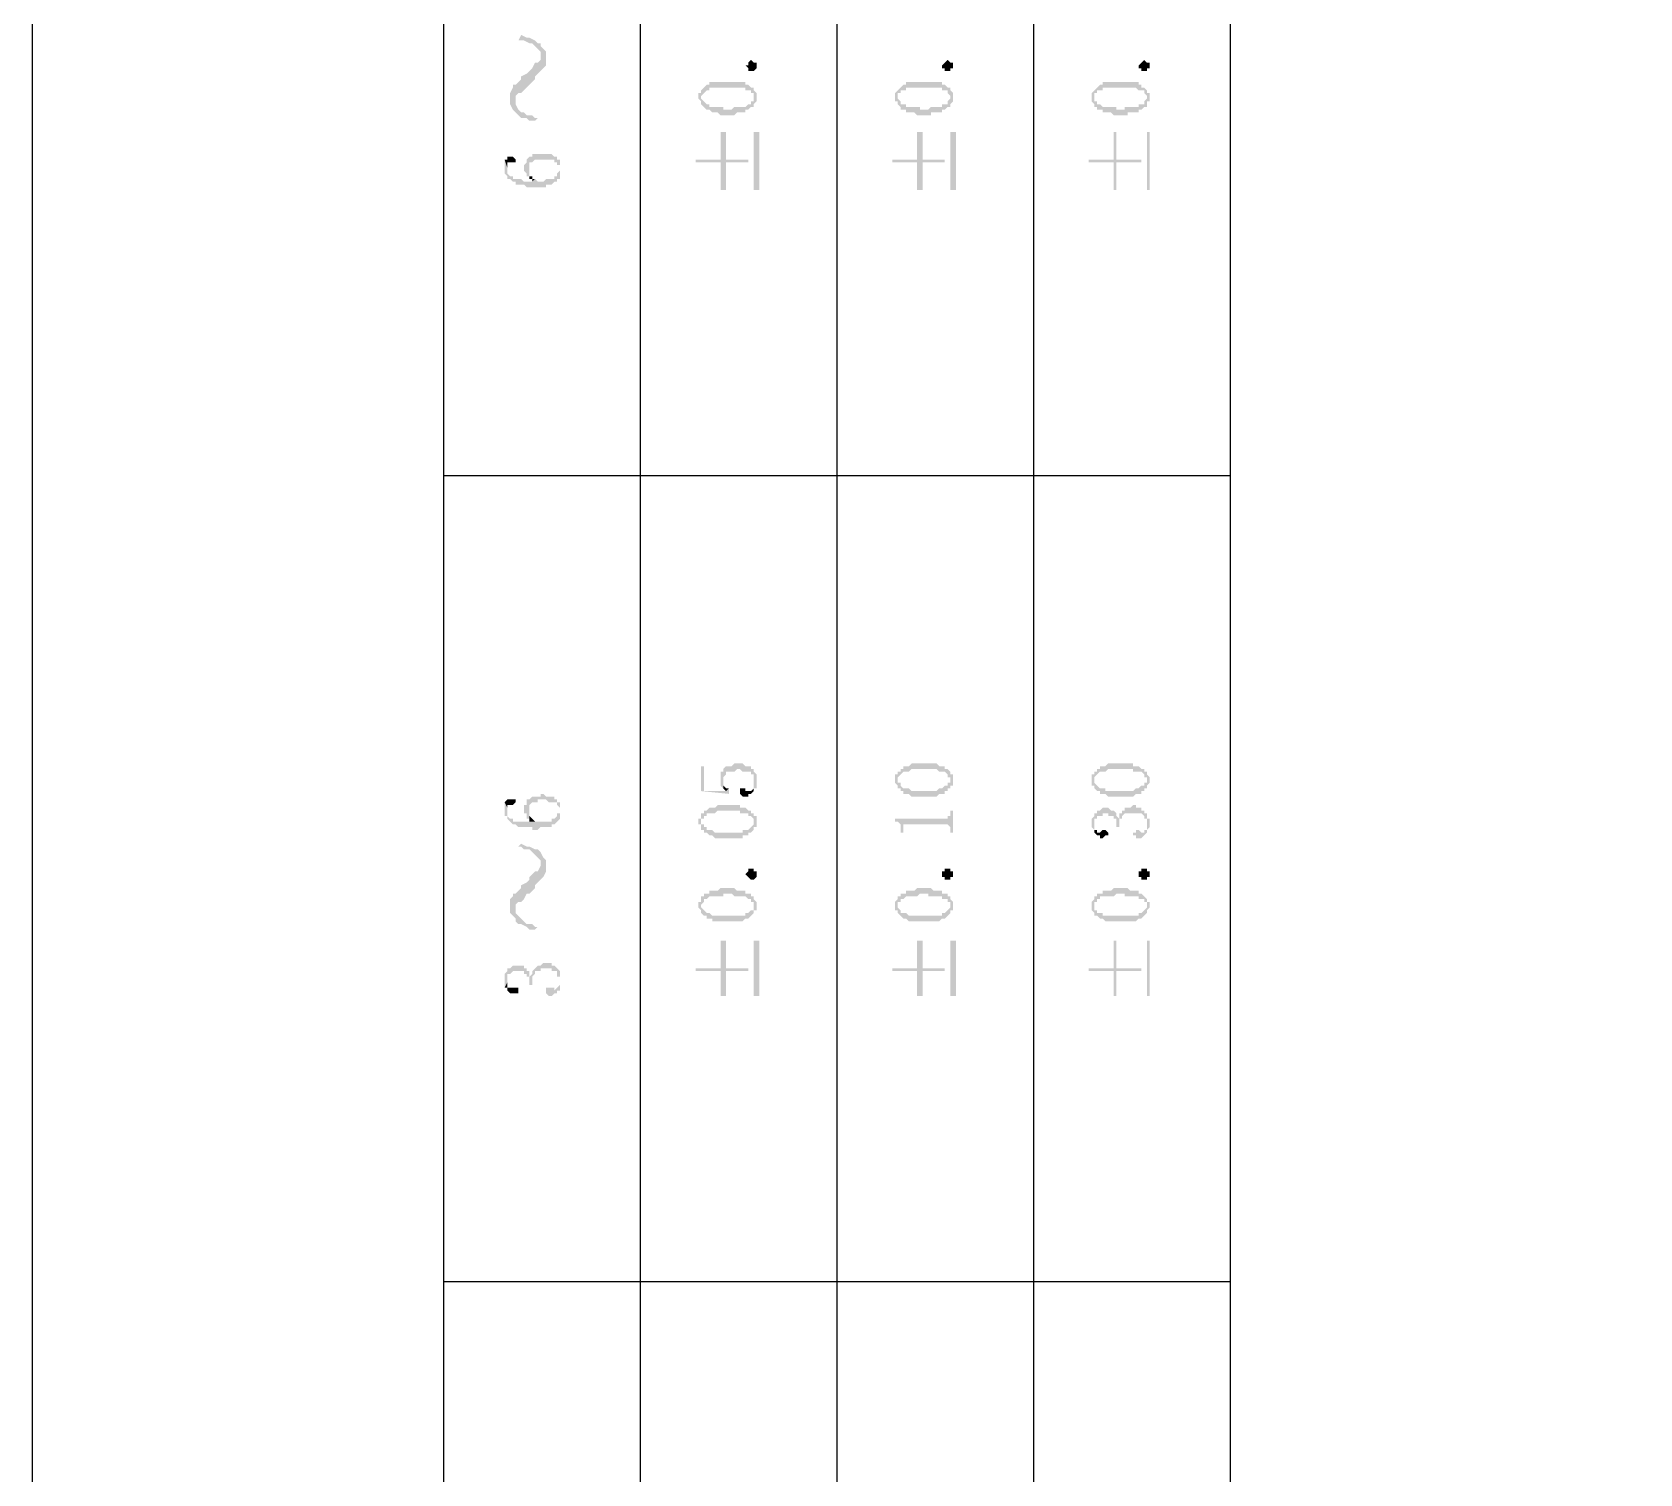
# Model space of a CAD drawing. Header units: millimetres. Extents: x 1448 to 2566, y 1057 to 1416.
# Drawn here: x 2146.13 to 2172.33, y 1168.09 to 1191.59 of the extents above; entities that cross this region are included whole.
import ezdxf

# ---------------------------------------------------------------- set-up
doc = ezdxf.new("R2010")
doc.units = ezdxf.units.MM

msp = doc.modelspace()

# ---------------------------------------------------------------- hatches: boundary and pattern name
at = {"transparency": 33554559}
for points in [[(2154.05303, 1191.44978), (2154.1433, 1191.44978), (2154.23356, 1191.40465), (2154.27869, 1191.40465), (2154.32383, 1191.35952), (2154.32383, 1191.35952), (2154.36896, 1191.31439), (2154.41409, 1191.26925), (2154.41409, 1190.95333), (2154.41409, 1190.95333), (2154.45922, 1190.99846), (2154.50436, 1191.04359), (2154.50436, 1191.26925), (2154.45922, 1191.31439), (2154.41409, 1191.35952), (2154.41409, 1191.40465), (2154.36896, 1191.40465), (2154.32383, 1191.44978), (2154.23356, 1191.49492), (2154.18843, 1191.49492), (2154.09817, 1191.54005)], [(2153.91764, 1190.50201), (2153.91764, 1190.41174), (2153.96277, 1190.32148), (2154.0079, 1190.27635), (2154.0079, 1190.45688), (2154.0079, 1190.54714), (2154.05303, 1190.59227), (2154.09817, 1190.59227), (2154.1433, 1190.6374), (2154.18843, 1190.68254), (2154.23356, 1190.72767), (2154.27869, 1190.7728), (2154.32383, 1190.81793), (2154.32383, 1190.86307), (2154.36896, 1190.9082), (2154.41409, 1190.95333), (2154.41409, 1191.17899), (2154.41409, 1191.13386), (2154.36896, 1191.08873), (2154.32383, 1191.08873), (2154.27869, 1190.99846), (2154.23356, 1190.95333), (2154.23356, 1190.95333), (2154.18843, 1190.9082), (2154.09817, 1190.86307), (2154.09817, 1190.81793), (2154.05303, 1190.7728), (2154.0079, 1190.72767), (2153.96277, 1190.72767), (2153.96277, 1190.68254), (2153.91764, 1190.59227), (2153.91764, 1190.54714)], [(2157.9344, 1191.04359), (2157.9344, 1190.99846), (2157.9344, 1190.99846), (2157.88927, 1190.95333), (2157.799, 1190.95333), (2157.799, 1190.99846), (2157.799, 1190.99846), (2157.75387, 1191.04359), (2157.799, 1191.04359), (2157.799, 1191.08873), (2157.799, 1191.08873), (2157.84414, 1191.13386), (2157.84414, 1191.13386), (2157.88927, 1191.08873), (2157.9344, 1191.08873), (2157.9344, 1191.04359)], [(2161.13878, 1191.04359), (2161.13878, 1190.99846), (2161.09365, 1190.99846), (2161.09365, 1190.95333), (2161.00339, 1190.95333), (2161.00339, 1190.99846), (2160.95826, 1190.99846), (2160.95826, 1191.04359), (2160.95826, 1191.04359), (2161.00339, 1191.08873), (2161.00339, 1191.08873), (2161.04852, 1191.13386), (2161.04852, 1191.13386), (2161.09365, 1191.08873), (2161.13878, 1191.08873), (2161.13878, 1191.04359)], [(2164.34317, 1191.04359), (2164.34317, 1190.99846), (2164.29804, 1190.99846), (2164.29804, 1190.95333), (2164.20777, 1190.95333), (2164.20777, 1190.99846), (2164.16264, 1190.99846), (2164.16264, 1191.04359), (2164.16264, 1191.04359), (2164.20777, 1191.08873), (2164.20777, 1191.08873), (2164.2529, 1191.13386), (2164.2529, 1191.13386), (2164.29804, 1191.08873), (2164.34317, 1191.08873), (2164.34317, 1191.04359)], [(2156.98662, 1190.50201), (2156.98662, 1190.50201), (2157.03176, 1190.45688), (2157.03176, 1190.41174), (2157.03176, 1190.54714), (2157.03176, 1190.54714), (2157.07689, 1190.59227), (2157.07689, 1190.59227), (2157.12202, 1190.6374), (2157.16715, 1190.6374), (2157.16715, 1190.68254), (2157.75387, 1190.68254), (2157.75387, 1190.6374), (2157.84414, 1190.6374), (2157.84414, 1190.59227), (2157.88927, 1190.59227), (2157.88927, 1190.54714), (2157.88927, 1190.50201), (2157.88927, 1190.68254), (2157.84414, 1190.68254), (2157.799, 1190.72767), (2157.75387, 1190.72767), (2157.75387, 1190.7728), (2157.16715, 1190.7728), (2157.16715, 1190.72767), (2157.12202, 1190.72767), (2157.07689, 1190.68254), (2157.07689, 1190.68254), (2157.03176, 1190.6374), (2157.03176, 1190.59227), (2156.98662, 1190.59227), (2156.98662, 1190.54714)], [(2160.19101, 1190.50201), (2160.19101, 1190.45688), (2160.23614, 1190.45688), (2160.23614, 1190.41174), (2160.23614, 1190.54714), (2160.23614, 1190.59227), (2160.28127, 1190.59227), (2160.28127, 1190.6374), (2160.37154, 1190.6374), (2160.37154, 1190.68254), (2160.95826, 1190.68254), (2160.95826, 1190.6374), (2161.04852, 1190.6374), (2161.04852, 1190.59227), (2161.04852, 1190.59227), (2161.09365, 1190.54714), (2161.09365, 1190.50201), (2161.09365, 1190.68254), (2161.04852, 1190.68254), (2161.00339, 1190.72767), (2160.95826, 1190.72767), (2160.95826, 1190.7728), (2160.37154, 1190.7728), (2160.37154, 1190.72767), (2160.32641, 1190.72767), (2160.28127, 1190.68254), (2160.28127, 1190.68254), (2160.23614, 1190.6374), (2160.23614, 1190.6374), (2160.19101, 1190.59227), (2160.19101, 1190.54714)], [(2163.39539, 1190.50201), (2163.39539, 1190.45688), (2163.39539, 1190.45688), (2163.44053, 1190.41174), (2163.44053, 1190.54714), (2163.44053, 1190.59227), (2163.48566, 1190.59227), (2163.48566, 1190.6374), (2163.57592, 1190.6374), (2163.57592, 1190.68254), (2164.11751, 1190.68254), (2164.16264, 1190.6374), (2164.2529, 1190.6374), (2164.2529, 1190.59227), (2164.2529, 1190.59227), (2164.29804, 1190.54714), (2164.29804, 1190.50201), (2164.29804, 1190.6374), (2164.2529, 1190.68254), (2164.20777, 1190.68254), (2164.20777, 1190.72767), (2164.16264, 1190.72767), (2164.16264, 1190.7728), (2163.57592, 1190.7728), (2163.57592, 1190.72767), (2163.53079, 1190.72767), (2163.48566, 1190.68254), (2163.48566, 1190.68254), (2163.44053, 1190.6374), (2163.44053, 1190.6374), (2163.39539, 1190.59227), (2163.39539, 1190.54714)], [(2154.0079, 1190.27635), (2154.0079, 1190.27635), (2154.05303, 1190.23121), (2154.09817, 1190.18608), (2154.18843, 1190.18608), (2154.23356, 1190.14095), (2154.32383, 1190.14095), (2154.36896, 1190.18608), (2154.32383, 1190.18608), (2154.27869, 1190.23121), (2154.18843, 1190.23121), (2154.1433, 1190.27635), (2154.09817, 1190.27635), (2154.05303, 1190.32148), (2154.0079, 1190.41174), (2154.0079, 1190.45688)], [(2157.03176, 1190.41174), (2157.07689, 1190.36661), (2157.07689, 1190.36661), (2157.12202, 1190.32148), (2157.16715, 1190.32148), (2157.21229, 1190.27635), (2157.30255, 1190.27635), (2157.34768, 1190.23121), (2157.57334, 1190.23121), (2157.61848, 1190.27635), (2157.75387, 1190.27635), (2157.75387, 1190.32148), (2157.799, 1190.32148), (2157.84414, 1190.36661), (2157.88927, 1190.36661), (2157.88927, 1190.41174), (2157.88927, 1190.41174), (2157.9344, 1190.45688), (2157.9344, 1190.50201), (2157.9344, 1190.54714), (2157.9344, 1190.59227), (2157.9344, 1190.59227), (2157.88927, 1190.6374), (2157.88927, 1190.50201), (2157.88927, 1190.45688), (2157.84414, 1190.45688), (2157.84414, 1190.41174), (2157.799, 1190.41174), (2157.75387, 1190.36661), (2157.57334, 1190.36661), (2157.52821, 1190.32148), (2157.39281, 1190.32148), (2157.39281, 1190.36661), (2157.16715, 1190.36661), (2157.16715, 1190.41174), (2157.12202, 1190.41174), (2157.07689, 1190.45688), (2157.07689, 1190.45688), (2157.03176, 1190.50201), (2157.03176, 1190.50201)], [(2160.23614, 1190.41174), (2160.28127, 1190.36661), (2160.28127, 1190.32148), (2160.37154, 1190.32148), (2160.37154, 1190.27635), (2160.50693, 1190.27635), (2160.55207, 1190.23121), (2160.77773, 1190.23121), (2160.77773, 1190.27635), (2160.95826, 1190.27635), (2160.95826, 1190.32148), (2161.00339, 1190.32148), (2161.04852, 1190.36661), (2161.09365, 1190.36661), (2161.09365, 1190.41174), (2161.09365, 1190.41174), (2161.13878, 1190.45688), (2161.13878, 1190.50201), (2161.13878, 1190.54714), (2161.13878, 1190.59227), (2161.13878, 1190.59227), (2161.09365, 1190.6374), (2161.09365, 1190.50201), (2161.09365, 1190.50201), (2161.04852, 1190.45688), (2161.04852, 1190.41174), (2160.95826, 1190.41174), (2160.95826, 1190.36661), (2160.77773, 1190.36661), (2160.7326, 1190.32148), (2160.5972, 1190.32148), (2160.5972, 1190.36661), (2160.37154, 1190.36661), (2160.37154, 1190.41174), (2160.28127, 1190.41174), (2160.28127, 1190.45688), (2160.28127, 1190.45688), (2160.23614, 1190.50201), (2160.23614, 1190.50201)], [(2163.44053, 1190.41174), (2163.44053, 1190.36661), (2163.48566, 1190.36661), (2163.48566, 1190.32148), (2163.57592, 1190.32148), (2163.57592, 1190.27635), (2163.71132, 1190.27635), (2163.75645, 1190.23121), (2163.98211, 1190.23121), (2163.98211, 1190.27635), (2164.16264, 1190.27635), (2164.16264, 1190.32148), (2164.20777, 1190.32148), (2164.2529, 1190.36661), (2164.29804, 1190.36661), (2164.29804, 1190.41174), (2164.29804, 1190.45688), (2164.34317, 1190.45688), (2164.34317, 1190.50201), (2164.34317, 1190.54714), (2164.34317, 1190.59227), (2164.29804, 1190.59227), (2164.29804, 1190.6374), (2164.29804, 1190.50201), (2164.29804, 1190.50201), (2164.2529, 1190.45688), (2164.2529, 1190.41174), (2164.16264, 1190.41174), (2164.16264, 1190.36661), (2163.93698, 1190.36661), (2163.93698, 1190.32148), (2163.80158, 1190.32148), (2163.80158, 1190.36661), (2163.57592, 1190.36661), (2163.53079, 1190.41174), (2163.48566, 1190.41174), (2163.48566, 1190.45688), (2163.44053, 1190.45688), (2163.44053, 1190.50201), (2163.44053, 1190.50201)], [(2156.94149, 1189.5091), (2156.94149, 1189.46397), (2157.34768, 1189.46397), (2157.34768, 1189.01265), (2157.43795, 1189.01265), (2157.43795, 1189.46397), (2157.799, 1189.46397), (2157.799, 1189.5091), (2157.43795, 1189.5091), (2157.43795, 1189.96042), (2157.34768, 1189.96042), (2157.34768, 1189.5091)], [(2157.97953, 1189.01265), (2157.97953, 1189.96042), (2157.88927, 1189.96042), (2157.88927, 1189.01265)], [(2160.14588, 1189.5091), (2160.14588, 1189.46397), (2160.55207, 1189.46397), (2160.55207, 1189.01265), (2160.64233, 1189.01265), (2160.64233, 1189.46397), (2161.00339, 1189.46397), (2161.00339, 1189.5091), (2160.64233, 1189.5091), (2160.64233, 1189.96042), (2160.55207, 1189.96042), (2160.55207, 1189.5091)], [(2161.18392, 1189.01265), (2161.18392, 1189.96042), (2161.09365, 1189.96042), (2161.09365, 1189.01265)], [(2163.35026, 1189.5091), (2163.35026, 1189.46397), (2163.75645, 1189.46397), (2163.75645, 1189.01265), (2163.80158, 1189.01265), (2163.80158, 1189.46397), (2164.20777, 1189.46397), (2164.20777, 1189.5091), (2163.80158, 1189.5091), (2163.80158, 1189.96042), (2163.75645, 1189.96042), (2163.75645, 1189.5091)], [(2164.34317, 1189.01265), (2164.34317, 1189.96042), (2164.29804, 1189.96042), (2164.29804, 1189.01265)], [(2153.82737, 1189.5091), (2153.87251, 1189.3737), (2153.87251, 1189.41884), (2153.87251, 1189.46397), (2154.0079, 1189.46397), (2154.0079, 1189.5091), (2154.0079, 1189.5091), (2153.96277, 1189.55423), (2153.87251, 1189.55423), (2153.87251, 1189.5091)], [(2153.82737, 1189.41884), (2153.82737, 1189.32857), (2153.82737, 1189.28344), (2153.82737, 1189.28344), (2153.87251, 1189.23831), (2153.87251, 1189.19317), (2153.91764, 1189.19317), (2153.96277, 1189.14804), (2154.0079, 1189.14804), (2154.0079, 1189.10291), (2154.1433, 1189.10291), (2154.18843, 1189.05778), (2154.50436, 1189.05778), (2154.50436, 1189.10291), (2154.59462, 1189.10291), (2154.63975, 1189.14804), (2154.68488, 1189.14804), (2154.68488, 1189.19317), (2154.73002, 1189.19317), (2154.73002, 1189.3737), (2154.73002, 1189.32857), (2154.73002, 1189.32857), (2154.68488, 1189.28344), (2154.68488, 1189.23831), (2154.63975, 1189.23831), (2154.63975, 1189.19317), (2154.50436, 1189.19317), (2154.45922, 1189.14804), (2154.36896, 1189.14804), (2154.32383, 1189.19317), (2154.32383, 1189.19317), (2154.27869, 1189.14804), (2154.1433, 1189.14804), (2154.09817, 1189.19317), (2153.96277, 1189.19317), (2153.96277, 1189.23831), (2153.91764, 1189.23831), (2153.87251, 1189.28344), (2153.87251, 1189.32857), (2153.87251, 1189.3737), (2153.87251, 1189.3737), (2153.82737, 1189.5091), (2153.82737, 1189.46397)], [(2154.1433, 1189.3737), (2154.1433, 1189.32857), (2154.18843, 1189.28344), (2154.18843, 1189.23831), (2154.23356, 1189.23831), (2154.23356, 1189.3737), (2154.23356, 1189.41884), (2154.23356, 1189.46397), (2154.27869, 1189.46397), (2154.32383, 1189.5091), (2154.63975, 1189.5091), (2154.63975, 1189.46397), (2154.68488, 1189.46397), (2154.68488, 1189.41884), (2154.73002, 1189.41884), (2154.73002, 1189.3737), (2154.73002, 1189.23831), (2154.73002, 1189.28344), (2154.73002, 1189.3737), (2154.73002, 1189.46397), (2154.73002, 1189.5091), (2154.68488, 1189.5091), (2154.68488, 1189.55423), (2154.63975, 1189.55423), (2154.59462, 1189.59936), (2154.27869, 1189.59936), (2154.27869, 1189.55423), (2154.23356, 1189.55423), (2154.18843, 1189.5091), (2154.18843, 1189.46397), (2154.18843, 1189.46397), (2154.1433, 1189.41884), (2154.1433, 1189.41884)], [(2154.23356, 1189.23831), (2154.23356, 1189.19317), (2154.27869, 1189.19317), (2154.27869, 1189.14804), (2154.32383, 1189.19317), (2154.27869, 1189.19317), (2154.27869, 1189.23831), (2154.23356, 1189.23831), (2154.23356, 1189.28344), (2154.23356, 1189.32857), (2154.23356, 1189.3737)], [(2157.03176, 1179.62515), (2157.03176, 1179.21896), (2157.48308, 1179.17383), (2157.48308, 1179.21896), (2157.48308, 1179.2641), (2157.43795, 1179.21896), (2157.07689, 1179.21896), (2157.07689, 1179.62515)], [(2157.34768, 1179.44463), (2157.34768, 1179.35436), (2157.34768, 1179.30923), (2157.34768, 1179.30923), (2157.39281, 1179.2641), (2157.39281, 1179.39949), (2157.39281, 1179.44463), (2157.39281, 1179.44463), (2157.43795, 1179.48976), (2157.43795, 1179.53489), (2157.57334, 1179.53489), (2157.61848, 1179.58002), (2157.66361, 1179.58002), (2157.70874, 1179.53489), (2157.84414, 1179.53489), (2157.84414, 1179.48976), (2157.88927, 1179.48976), (2157.88927, 1179.44463), (2157.88927, 1179.39949), (2157.88927, 1179.2641), (2157.9344, 1179.2641), (2157.9344, 1179.30923), (2157.9344, 1179.39949), (2157.9344, 1179.44463), (2157.9344, 1179.48976), (2157.88927, 1179.53489), (2157.88927, 1179.58002), (2157.84414, 1179.58002), (2157.84414, 1179.62515), (2157.75387, 1179.62515), (2157.70874, 1179.67029), (2157.57334, 1179.67029), (2157.52821, 1179.62515), (2157.43795, 1179.62515), (2157.39281, 1179.58002), (2157.39281, 1179.53489), (2157.34768, 1179.53489), (2157.34768, 1179.48976)], [(2160.19101, 1179.39949), (2160.19101, 1179.35436), (2160.19101, 1179.35436), (2160.23614, 1179.30923), (2160.23614, 1179.2641), (2160.23614, 1179.39949), (2160.23614, 1179.44463), (2160.23614, 1179.44463), (2160.28127, 1179.48976), (2160.28127, 1179.48976), (2160.32641, 1179.53489), (2160.41667, 1179.53489), (2160.4618, 1179.58002), (2160.86799, 1179.58002), (2160.91312, 1179.53489), (2161.00339, 1179.53489), (2161.04852, 1179.48976), (2161.04852, 1179.44463), (2161.09365, 1179.44463), (2161.09365, 1179.39949), (2161.09365, 1179.53489), (2161.09365, 1179.53489), (2161.04852, 1179.58002), (2161.00339, 1179.58002), (2161.00339, 1179.62515), (2160.91312, 1179.62515), (2160.86799, 1179.67029), (2160.4618, 1179.67029), (2160.41667, 1179.62515), (2160.32641, 1179.62515), (2160.32641, 1179.58002), (2160.28127, 1179.58002), (2160.28127, 1179.53489), (2160.23614, 1179.53489), (2160.23614, 1179.48976), (2160.19101, 1179.48976), (2160.19101, 1179.44463), (2160.19101, 1179.44463)], [(2160.23614, 1179.2641), (2160.28127, 1179.2641), (2160.28127, 1179.21896), (2160.32641, 1179.21896), (2160.32641, 1179.17383), (2160.41667, 1179.17383), (2160.4618, 1179.1287), (2160.86799, 1179.1287), (2160.91312, 1179.17383), (2161.00339, 1179.17383), (2161.00339, 1179.21896), (2161.04852, 1179.21896), (2161.04852, 1179.2641), (2161.09365, 1179.2641), (2161.09365, 1179.30923), (2161.13878, 1179.30923), (2161.13878, 1179.35436), (2161.13878, 1179.39949), (2161.13878, 1179.44463), (2161.13878, 1179.48976), (2161.09365, 1179.48976), (2161.09365, 1179.53489), (2161.09365, 1179.39949), (2161.09365, 1179.35436), (2161.04852, 1179.35436), (2161.04852, 1179.30923), (2161.00339, 1179.30923), (2160.95826, 1179.2641), (2160.91312, 1179.2641), (2160.86799, 1179.21896), (2160.4618, 1179.21896), (2160.41667, 1179.2641), (2160.32641, 1179.2641), (2160.28127, 1179.30923), (2160.28127, 1179.35436), (2160.23614, 1179.35436), (2160.23614, 1179.39949), (2160.23614, 1179.39949)], [(2163.39539, 1179.39949), (2163.39539, 1179.35436), (2163.39539, 1179.30923), (2163.44053, 1179.30923), (2163.44053, 1179.2641), (2163.44053, 1179.39949), (2163.44053, 1179.44463), (2163.44053, 1179.44463), (2163.48566, 1179.48976), (2163.48566, 1179.48976), (2163.53079, 1179.53489), (2163.62105, 1179.53489), (2163.66619, 1179.58002), (2164.07238, 1179.58002), (2164.07238, 1179.53489), (2164.20777, 1179.53489), (2164.2529, 1179.48976), (2164.2529, 1179.44463), (2164.29804, 1179.44463), (2164.29804, 1179.39949), (2164.29804, 1179.53489), (2164.2529, 1179.53489), (2164.2529, 1179.58002), (2164.20777, 1179.58002), (2164.16264, 1179.62515), (2164.07238, 1179.62515), (2164.07238, 1179.67029), (2163.66619, 1179.67029), (2163.62105, 1179.62515), (2163.53079, 1179.62515), (2163.53079, 1179.58002), (2163.48566, 1179.58002), (2163.48566, 1179.53489), (2163.44053, 1179.53489), (2163.44053, 1179.48976), (2163.39539, 1179.48976), (2163.39539, 1179.44463), (2163.39539, 1179.44463)], [(2163.44053, 1179.2641), (2163.44053, 1179.2641), (2163.48566, 1179.21896), (2163.53079, 1179.21896), (2163.53079, 1179.17383), (2163.62105, 1179.17383), (2163.66619, 1179.1287), (2164.07238, 1179.1287), (2164.11751, 1179.17383), (2164.20777, 1179.17383), (2164.20777, 1179.21896), (2164.2529, 1179.21896), (2164.2529, 1179.2641), (2164.29804, 1179.2641), (2164.29804, 1179.30923), (2164.29804, 1179.30923), (2164.34317, 1179.35436), (2164.34317, 1179.39949), (2164.34317, 1179.44463), (2164.34317, 1179.44463), (2164.29804, 1179.48976), (2164.29804, 1179.53489), (2164.29804, 1179.39949), (2164.29804, 1179.35436), (2164.2529, 1179.35436), (2164.2529, 1179.30923), (2164.20777, 1179.30923), (2164.16264, 1179.2641), (2164.11751, 1179.2641), (2164.07238, 1179.21896), (2163.62105, 1179.21896), (2163.62105, 1179.2641), (2163.53079, 1179.2641), (2163.48566, 1179.30923), (2163.48566, 1179.30923), (2163.44053, 1179.35436), (2163.44053, 1179.39949), (2163.44053, 1179.39949)], [(2154.1433, 1178.90304), (2154.1433, 1178.85791), (2154.18843, 1178.85791), (2154.18843, 1178.81278), (2154.18843, 1178.76764), (2154.23356, 1178.76764), (2154.23356, 1178.94817), (2154.23356, 1178.9933), (2154.23356, 1178.9933), (2154.27869, 1179.03844), (2154.36896, 1179.03844), (2154.36896, 1179.08357), (2154.50436, 1179.08357), (2154.54949, 1179.03844), (2154.68488, 1179.03844), (2154.68488, 1178.9933), (2154.68488, 1178.9933), (2154.73002, 1178.94817), (2154.73002, 1178.76764), (2154.73002, 1178.81278), (2154.73002, 1178.85791), (2154.73002, 1178.90304), (2154.73002, 1178.94817), (2154.73002, 1178.9933), (2154.73002, 1179.03844), (2154.68488, 1179.03844), (2154.68488, 1179.08357), (2154.63975, 1179.08357), (2154.63975, 1179.1287), (2154.50436, 1179.1287), (2154.45922, 1179.17383), (2154.41409, 1179.17383), (2154.41409, 1179.1287), (2154.27869, 1179.1287), (2154.23356, 1179.08357), (2154.18843, 1179.08357), (2154.18843, 1179.03844), (2154.18843, 1178.9933), (2154.1433, 1178.9933), (2154.1433, 1178.94817)], [(2157.39281, 1179.2641), (2157.39281, 1179.2641), (2157.43795, 1179.21896), (2157.43795, 1179.21896), (2157.48308, 1179.2641), (2157.43795, 1179.2641), (2157.39281, 1179.30923), (2157.39281, 1179.35436), (2157.39281, 1179.39949)], [(2157.66361, 1179.21896), (2157.66361, 1179.17383), (2157.66361, 1179.17383), (2157.70874, 1179.1287), (2157.799, 1179.1287), (2157.799, 1179.17383), (2157.84414, 1179.17383), (2157.88927, 1179.21896), (2157.88927, 1179.39949), (2157.88927, 1179.30923), (2157.88927, 1179.2641), (2157.88927, 1179.2641), (2157.84414, 1179.21896), (2157.75387, 1179.21896), (2157.75387, 1179.2641), (2157.66361, 1179.2641)], [(2153.82737, 1179.03844), (2153.87251, 1178.94817), (2153.87251, 1178.9933), (2153.96277, 1178.9933), (2154.0079, 1179.03844), (2154.0079, 1179.08357), (2153.87251, 1179.08357)], [(2153.82737, 1178.94817), (2153.82737, 1178.90304), (2153.82737, 1178.85791), (2153.82737, 1178.81278), (2153.87251, 1178.81278), (2153.87251, 1178.76764), (2153.87251, 1178.76764), (2153.91764, 1178.72251), (2153.91764, 1178.72251), (2153.96277, 1178.67738), (2154.0079, 1178.67738), (2154.05303, 1178.63225), (2154.27869, 1178.63225), (2154.27869, 1178.58711), (2154.36896, 1178.58711), (2154.41409, 1178.63225), (2154.59462, 1178.63225), (2154.59462, 1178.67738), (2154.63975, 1178.67738), (2154.68488, 1178.72251), (2154.68488, 1178.72251), (2154.73002, 1178.76764), (2154.73002, 1178.90304), (2154.73002, 1178.85791), (2154.68488, 1178.85791), (2154.68488, 1178.81278), (2154.68488, 1178.81278), (2154.63975, 1178.76764), (2154.59462, 1178.76764), (2154.59462, 1178.72251), (2153.96277, 1178.72251), (2153.96277, 1178.76764), (2153.91764, 1178.76764), (2153.87251, 1178.81278), (2153.87251, 1178.85791), (2153.87251, 1178.94817), (2153.82737, 1179.03844)], [(2154.23356, 1178.76764), (2154.23356, 1178.72251), (2154.32383, 1178.72251), (2154.27869, 1178.76764), (2154.27869, 1178.76764), (2154.23356, 1178.81278), (2154.23356, 1178.90304), (2154.23356, 1178.90304)], [(2156.98662, 1178.72251), (2156.98662, 1178.67738), (2157.03176, 1178.67738), (2157.03176, 1178.63225), (2157.03176, 1178.58711), (2157.03176, 1178.72251), (2157.03176, 1178.76764), (2157.07689, 1178.76764), (2157.07689, 1178.81278), (2157.12202, 1178.81278), (2157.12202, 1178.85791), (2157.25742, 1178.85791), (2157.30255, 1178.90304), (2157.66361, 1178.90304), (2157.66361, 1178.85791), (2157.799, 1178.85791), (2157.799, 1178.81278), (2157.84414, 1178.81278), (2157.88927, 1178.76764), (2157.88927, 1178.72251), (2157.88927, 1178.85791), (2157.84414, 1178.85791), (2157.84414, 1178.90304), (2157.799, 1178.90304), (2157.75387, 1178.94817), (2157.66361, 1178.94817), (2157.66361, 1178.9933), (2157.30255, 1178.9933), (2157.25742, 1178.94817), (2157.16715, 1178.94817), (2157.12202, 1178.90304), (2157.07689, 1178.90304), (2157.07689, 1178.85791), (2157.03176, 1178.85791), (2157.03176, 1178.81278), (2157.03176, 1178.76764), (2156.98662, 1178.76764)], [(2160.19101, 1178.76764), (2160.19101, 1178.72251), (2160.23614, 1178.72251), (2160.28127, 1178.67738), (2160.28127, 1178.58711), (2160.28127, 1178.54198), (2160.32641, 1178.54198), (2160.32641, 1178.63225), (2160.32641, 1178.67738), (2161.04852, 1178.67738), (2161.09365, 1178.63225), (2161.09365, 1178.54198), (2161.13878, 1178.54198), (2161.13878, 1178.90304), (2161.09365, 1178.90304), (2161.09365, 1178.85791), (2161.09365, 1178.81278), (2161.04852, 1178.81278), (2161.04852, 1178.76764), (2161.00339, 1178.76764)], [(2163.39539, 1178.72251), (2163.39539, 1178.67738), (2163.39539, 1178.63225), (2163.39539, 1178.63225), (2163.44053, 1178.58711), (2163.44053, 1178.67738), (2163.44053, 1178.72251), (2163.44053, 1178.76764), (2163.48566, 1178.76764), (2163.48566, 1178.81278), (2163.57592, 1178.81278), (2163.57592, 1178.85791), (2163.66619, 1178.85791), (2163.66619, 1178.81278), (2163.75645, 1178.81278), (2163.75645, 1178.76764), (2163.80158, 1178.76764), (2163.80158, 1178.67738), (2163.80158, 1178.63225), (2163.84672, 1178.63225), (2163.84672, 1178.67738), (2163.84672, 1178.76764), (2163.89185, 1178.76764), (2163.89185, 1178.81278), (2163.89185, 1178.81278), (2163.93698, 1178.85791), (2164.20777, 1178.85791), (2164.2529, 1178.81278), (2164.2529, 1178.76764), (2164.29804, 1178.76764), (2164.29804, 1178.72251), (2164.29804, 1178.67738), (2164.29804, 1178.85791), (2164.2529, 1178.85791), (2164.2529, 1178.90304), (2164.20777, 1178.90304), (2164.20777, 1178.94817), (2164.11751, 1178.94817), (2164.11751, 1178.9933), (2164.07238, 1178.9933), (2164.02724, 1178.94817), (2163.93698, 1178.94817), (2163.93698, 1178.90304), (2163.89185, 1178.90304), (2163.89185, 1178.85791), (2163.84672, 1178.85791), (2163.84672, 1178.81278), (2163.84672, 1178.76764), (2163.80158, 1178.81278), (2163.80158, 1178.85791), (2163.80158, 1178.85791), (2163.75645, 1178.90304), (2163.71132, 1178.90304), (2163.66619, 1178.94817), (2163.57592, 1178.94817), (2163.53079, 1178.90304), (2163.48566, 1178.90304), (2163.48566, 1178.85791), (2163.44053, 1178.85791), (2163.44053, 1178.81278), (2163.44053, 1178.81278), (2163.39539, 1178.76764)], [(2157.03176, 1178.58711), (2157.07689, 1178.58711), (2157.07689, 1178.54198), (2157.12202, 1178.54198), (2157.16715, 1178.49685), (2157.21229, 1178.49685), (2157.25742, 1178.45172), (2157.70874, 1178.45172), (2157.70874, 1178.49685), (2157.799, 1178.49685), (2157.799, 1178.54198), (2157.84414, 1178.54198), (2157.88927, 1178.58711), (2157.88927, 1178.63225), (2157.9344, 1178.63225), (2157.9344, 1178.67738), (2157.9344, 1178.72251), (2157.9344, 1178.76764), (2157.9344, 1178.81278), (2157.88927, 1178.81278), (2157.88927, 1178.85791), (2157.88927, 1178.67738), (2157.88927, 1178.67738), (2157.84414, 1178.63225), (2157.84414, 1178.63225), (2157.799, 1178.58711), (2157.70874, 1178.58711), (2157.70874, 1178.54198), (2157.25742, 1178.54198), (2157.21229, 1178.58711), (2157.12202, 1178.58711), (2157.12202, 1178.63225), (2157.07689, 1178.63225), (2157.07689, 1178.67738), (2157.03176, 1178.67738), (2157.03176, 1178.72251)], [(2163.44053, 1178.58711), (2163.44053, 1178.54198), (2163.44053, 1178.54198), (2163.48566, 1178.49685), (2163.53079, 1178.49685), (2163.53079, 1178.45172), (2163.57592, 1178.45172), (2163.62105, 1178.49685), (2163.66619, 1178.49685), (2163.66619, 1178.54198), (2163.66619, 1178.54198), (2163.62105, 1178.58711), (2163.57592, 1178.58711), (2163.53079, 1178.54198), (2163.48566, 1178.54198), (2163.48566, 1178.58711), (2163.44053, 1178.58711), (2163.44053, 1178.67738), (2163.44053, 1178.67738)], [(2164.07238, 1178.49685), (2164.11751, 1178.49685), (2164.11751, 1178.45172), (2164.20777, 1178.45172), (2164.2529, 1178.49685), (2164.2529, 1178.49685), (2164.29804, 1178.54198), (2164.29804, 1178.58711), (2164.29804, 1178.58711), (2164.34317, 1178.63225), (2164.34317, 1178.67738), (2164.34317, 1178.72251), (2164.34317, 1178.76764), (2164.29804, 1178.76764), (2164.29804, 1178.85791), (2164.29804, 1178.67738), (2164.29804, 1178.63225), (2164.29804, 1178.58711), (2164.2529, 1178.58711), (2164.2529, 1178.54198), (2164.20777, 1178.54198), (2164.16264, 1178.58711), (2164.11751, 1178.58711), (2164.11751, 1178.54198), (2164.07238, 1178.54198)], [(2154.05303, 1178.31632), (2154.09817, 1178.31632), (2154.1433, 1178.27119), (2154.23356, 1178.27119), (2154.27869, 1178.22606), (2154.32383, 1178.18092), (2154.32383, 1178.18092), (2154.36896, 1178.13579), (2154.41409, 1178.09066), (2154.41409, 1177.77474), (2154.41409, 1177.77474), (2154.45922, 1177.81987), (2154.50436, 1177.91013), (2154.50436, 1178.09066), (2154.45922, 1178.13579), (2154.41409, 1178.22606), (2154.41409, 1178.22606), (2154.36896, 1178.27119), (2154.32383, 1178.27119), (2154.23356, 1178.31632), (2154.18843, 1178.31632), (2154.09817, 1178.36145)], [(2153.91764, 1177.32341), (2153.91764, 1177.23315), (2153.96277, 1177.18802), (2154.0079, 1177.14288), (2154.0079, 1177.36855), (2154.05303, 1177.41368), (2154.09817, 1177.41368), (2154.1433, 1177.45881), (2154.18843, 1177.54907), (2154.23356, 1177.54907), (2154.27869, 1177.59421), (2154.32383, 1177.63934), (2154.32383, 1177.68447), (2154.36896, 1177.7296), (2154.41409, 1177.77474), (2154.41409, 1178.04553), (2154.41409, 1178.0004), (2154.36896, 1177.91013), (2154.32383, 1177.91013), (2154.27869, 1177.865), (2154.23356, 1177.81987), (2154.23356, 1177.77474), (2154.18843, 1177.7296), (2154.09817, 1177.68447), (2154.09817, 1177.63934), (2154.05303, 1177.59421), (2154.0079, 1177.54907), (2153.96277, 1177.54907), (2153.96277, 1177.50394), (2153.91764, 1177.45881), (2153.91764, 1177.36855)], [(2157.9344, 1177.865), (2157.9344, 1177.81987), (2157.9344, 1177.81987), (2157.88927, 1177.77474), (2157.84414, 1177.77474), (2157.799, 1177.81987), (2157.799, 1177.81987), (2157.75387, 1177.865), (2157.75387, 1177.865), (2157.799, 1177.91013), (2157.799, 1177.95526), (2157.88927, 1177.95526), (2157.88927, 1177.91013), (2157.9344, 1177.91013), (2157.9344, 1177.865)], [(2161.13878, 1177.865), (2161.13878, 1177.81987), (2161.09365, 1177.81987), (2161.09365, 1177.77474), (2161.00339, 1177.77474), (2161.00339, 1177.81987), (2160.95826, 1177.81987), (2160.95826, 1177.865), (2160.95826, 1177.91013), (2161.00339, 1177.91013), (2161.00339, 1177.95526), (2161.09365, 1177.95526), (2161.09365, 1177.91013), (2161.13878, 1177.91013), (2161.13878, 1177.865)], [(2164.34317, 1177.865), (2164.34317, 1177.81987), (2164.29804, 1177.81987), (2164.29804, 1177.77474), (2164.20777, 1177.77474), (2164.20777, 1177.81987), (2164.16264, 1177.81987), (2164.16264, 1177.865), (2164.16264, 1177.91013), (2164.20777, 1177.91013), (2164.20777, 1177.95526), (2164.29804, 1177.95526), (2164.29804, 1177.91013), (2164.34317, 1177.91013), (2164.34317, 1177.865)], [(2156.98662, 1177.36855), (2156.98662, 1177.32341), (2156.98662, 1177.32341), (2157.03176, 1177.27828), (2157.03176, 1177.23315), (2157.03176, 1177.36855), (2157.03176, 1177.36855), (2157.07689, 1177.41368), (2157.07689, 1177.45881), (2157.12202, 1177.45881), (2157.16715, 1177.50394), (2157.39281, 1177.50394), (2157.39281, 1177.54907), (2157.52821, 1177.54907), (2157.57334, 1177.50394), (2157.75387, 1177.50394), (2157.799, 1177.45881), (2157.84414, 1177.45881), (2157.84414, 1177.41368), (2157.88927, 1177.41368), (2157.88927, 1177.36855), (2157.88927, 1177.50394), (2157.84414, 1177.50394), (2157.84414, 1177.54907), (2157.75387, 1177.54907), (2157.75387, 1177.59421), (2157.61848, 1177.59421), (2157.57334, 1177.63934), (2157.34768, 1177.63934), (2157.30255, 1177.59421), (2157.16715, 1177.59421), (2157.16715, 1177.54907), (2157.07689, 1177.54907), (2157.07689, 1177.50394), (2157.03176, 1177.50394), (2157.03176, 1177.45881), (2157.03176, 1177.41368), (2156.98662, 1177.41368)], [(2160.19101, 1177.36855), (2160.19101, 1177.32341), (2160.19101, 1177.27828), (2160.23614, 1177.27828), (2160.23614, 1177.23315), (2160.23614, 1177.36855), (2160.23614, 1177.41368), (2160.28127, 1177.41368), (2160.28127, 1177.45881), (2160.32641, 1177.45881), (2160.37154, 1177.50394), (2160.55207, 1177.50394), (2160.5972, 1177.54907), (2160.7326, 1177.54907), (2160.7326, 1177.50394), (2160.95826, 1177.50394), (2160.95826, 1177.45881), (2161.04852, 1177.45881), (2161.04852, 1177.41368), (2161.09365, 1177.41368), (2161.09365, 1177.36855), (2161.09365, 1177.50394), (2161.04852, 1177.50394), (2161.04852, 1177.54907), (2160.95826, 1177.54907), (2160.95826, 1177.59421), (2160.82286, 1177.59421), (2160.77773, 1177.63934), (2160.55207, 1177.63934), (2160.50693, 1177.59421), (2160.37154, 1177.59421), (2160.37154, 1177.54907), (2160.28127, 1177.54907), (2160.28127, 1177.50394), (2160.23614, 1177.50394), (2160.23614, 1177.45881), (2160.23614, 1177.45881), (2160.19101, 1177.41368)], [(2163.39539, 1177.36855), (2163.39539, 1177.32341), (2163.39539, 1177.27828), (2163.39539, 1177.27828), (2163.44053, 1177.23315), (2163.44053, 1177.36855), (2163.44053, 1177.41368), (2163.48566, 1177.41368), (2163.48566, 1177.45881), (2163.53079, 1177.45881), (2163.53079, 1177.50394), (2163.75645, 1177.50394), (2163.80158, 1177.54907), (2163.93698, 1177.54907), (2163.93698, 1177.50394), (2164.16264, 1177.50394), (2164.16264, 1177.45881), (2164.2529, 1177.45881), (2164.2529, 1177.41368), (2164.29804, 1177.41368), (2164.29804, 1177.36855), (2164.29804, 1177.45881), (2164.2529, 1177.50394), (2164.2529, 1177.50394), (2164.20777, 1177.54907), (2164.16264, 1177.54907), (2164.16264, 1177.59421), (2164.02724, 1177.59421), (2163.98211, 1177.63934), (2163.75645, 1177.63934), (2163.71132, 1177.59421), (2163.57592, 1177.59421), (2163.57592, 1177.54907), (2163.48566, 1177.54907), (2163.48566, 1177.50394), (2163.44053, 1177.50394), (2163.44053, 1177.45881), (2163.44053, 1177.45881), (2163.39539, 1177.41368)], [(2157.03176, 1177.23315), (2157.07689, 1177.18802), (2157.12202, 1177.18802), (2157.12202, 1177.14288), (2157.21229, 1177.14288), (2157.21229, 1177.09775), (2157.70874, 1177.09775), (2157.75387, 1177.14288), (2157.799, 1177.14288), (2157.84414, 1177.18802), (2157.84414, 1177.18802), (2157.88927, 1177.23315), (2157.88927, 1177.27828), (2157.9344, 1177.27828), (2157.9344, 1177.32341), (2157.9344, 1177.36855), (2157.9344, 1177.41368), (2157.9344, 1177.41368), (2157.88927, 1177.45881), (2157.88927, 1177.32341), (2157.88927, 1177.27828), (2157.84414, 1177.27828), (2157.799, 1177.23315), (2157.75387, 1177.23315), (2157.75387, 1177.18802), (2157.21229, 1177.18802), (2157.16715, 1177.23315), (2157.12202, 1177.23315), (2157.07689, 1177.27828), (2157.07689, 1177.27828), (2157.03176, 1177.32341), (2157.03176, 1177.36855)], [(2160.23614, 1177.23315), (2160.28127, 1177.18802), (2160.28127, 1177.18802), (2160.32641, 1177.14288), (2160.37154, 1177.14288), (2160.41667, 1177.09775), (2160.91312, 1177.09775), (2160.95826, 1177.14288), (2161.00339, 1177.14288), (2161.04852, 1177.18802), (2161.04852, 1177.18802), (2161.09365, 1177.23315), (2161.09365, 1177.27828), (2161.13878, 1177.27828), (2161.13878, 1177.32341), (2161.13878, 1177.36855), (2161.13878, 1177.41368), (2161.13878, 1177.41368), (2161.09365, 1177.45881), (2161.09365, 1177.32341), (2161.09365, 1177.32341), (2161.04852, 1177.27828), (2161.04852, 1177.27828), (2161.00339, 1177.23315), (2160.95826, 1177.23315), (2160.95826, 1177.18802), (2160.41667, 1177.18802), (2160.37154, 1177.23315), (2160.28127, 1177.23315), (2160.28127, 1177.27828), (2160.28127, 1177.27828), (2160.23614, 1177.32341), (2160.23614, 1177.36855)], [(2163.44053, 1177.23315), (2163.44053, 1177.18802), (2163.48566, 1177.18802), (2163.53079, 1177.14288), (2163.57592, 1177.14288), (2163.62105, 1177.09775), (2164.11751, 1177.09775), (2164.16264, 1177.14288), (2164.20777, 1177.14288), (2164.2529, 1177.18802), (2164.2529, 1177.18802), (2164.29804, 1177.23315), (2164.29804, 1177.27828), (2164.29804, 1177.27828), (2164.34317, 1177.32341), (2164.34317, 1177.36855), (2164.34317, 1177.41368), (2164.29804, 1177.41368), (2164.29804, 1177.45881), (2164.29804, 1177.32341), (2164.29804, 1177.32341), (2164.2529, 1177.27828), (2164.2529, 1177.27828), (2164.20777, 1177.23315), (2164.16264, 1177.23315), (2164.16264, 1177.18802), (2163.57592, 1177.18802), (2163.57592, 1177.23315), (2163.48566, 1177.23315), (2163.48566, 1177.27828), (2163.44053, 1177.27828), (2163.44053, 1177.32341), (2163.44053, 1177.36855)], [(2154.0079, 1177.14288), (2154.0079, 1177.09775), (2154.05303, 1177.05262), (2154.09817, 1177.05262), (2154.18843, 1177.00749), (2154.23356, 1176.96236), (2154.32383, 1176.96236), (2154.36896, 1177.00749), (2154.32383, 1177.00749), (2154.27869, 1177.05262), (2154.18843, 1177.05262), (2154.1433, 1177.09775), (2154.09817, 1177.14288), (2154.09817, 1177.14288), (2154.05303, 1177.18802), (2154.0079, 1177.23315), (2154.0079, 1177.27828)], [(2156.94149, 1176.33051), (2156.94149, 1176.28537), (2157.34768, 1176.28537), (2157.34768, 1175.87918), (2157.43795, 1175.87918), (2157.43795, 1176.28537), (2157.799, 1176.28537), (2157.799, 1176.33051), (2157.43795, 1176.33051), (2157.43795, 1176.78183), (2157.34768, 1176.78183), (2157.34768, 1176.33051)], [(2157.97953, 1175.87918), (2157.97953, 1176.78183), (2157.88927, 1176.78183), (2157.88927, 1175.87918)], [(2160.14588, 1176.33051), (2160.14588, 1176.28537), (2160.55207, 1176.28537), (2160.55207, 1175.87918), (2160.64233, 1175.87918), (2160.64233, 1176.28537), (2161.00339, 1176.28537), (2161.00339, 1176.33051), (2160.64233, 1176.33051), (2160.64233, 1176.78183), (2160.55207, 1176.78183), (2160.55207, 1176.33051)], [(2161.18392, 1175.87918), (2161.18392, 1176.78183), (2161.09365, 1176.78183), (2161.09365, 1175.87918)], [(2163.35026, 1176.33051), (2163.35026, 1176.28537), (2163.75645, 1176.28537), (2163.75645, 1175.87918), (2163.80158, 1175.87918), (2163.80158, 1176.28537), (2164.20777, 1176.28537), (2164.20777, 1176.33051), (2163.80158, 1176.33051), (2163.80158, 1176.78183), (2163.75645, 1176.78183), (2163.75645, 1176.33051)], [(2164.34317, 1175.87918), (2164.34317, 1176.78183), (2164.29804, 1176.78183), (2164.29804, 1175.87918)], [(2153.82737, 1176.14998), (2153.82737, 1176.05971), (2153.82737, 1176.01458), (2153.87251, 1176.10484), (2153.87251, 1176.14998), (2153.87251, 1176.19511), (2153.87251, 1176.24024), (2153.91764, 1176.24024), (2153.96277, 1176.28537), (2154.1433, 1176.28537), (2154.1433, 1176.24024), (2154.18843, 1176.24024), (2154.18843, 1176.19511), (2154.23356, 1176.19511), (2154.23356, 1176.14998), (2154.23356, 1176.05971), (2154.27869, 1176.05971), (2154.27869, 1176.14998), (2154.27869, 1176.19511), (2154.27869, 1176.19511), (2154.32383, 1176.24024), (2154.32383, 1176.28537), (2154.41409, 1176.28537), (2154.41409, 1176.33051), (2154.59462, 1176.33051), (2154.59462, 1176.28537), (2154.68488, 1176.28537), (2154.68488, 1176.24024), (2154.68488, 1176.19511), (2154.73002, 1176.19511), (2154.73002, 1176.10484), (2154.73002, 1176.28537), (2154.73002, 1176.28537), (2154.68488, 1176.33051), (2154.68488, 1176.33051), (2154.63975, 1176.37564), (2154.59462, 1176.37564), (2154.59462, 1176.42077), (2154.45922, 1176.42077), (2154.41409, 1176.37564), (2154.36896, 1176.37564), (2154.32383, 1176.33051), (2154.32383, 1176.33051), (2154.27869, 1176.28537), (2154.27869, 1176.24024), (2154.23356, 1176.19511), (2154.23356, 1176.24024), (2154.23356, 1176.28537), (2154.18843, 1176.28537), (2154.18843, 1176.33051), (2154.1433, 1176.33051), (2154.1433, 1176.37564), (2153.96277, 1176.37564), (2153.91764, 1176.33051), (2153.87251, 1176.33051), (2153.87251, 1176.28537), (2153.87251, 1176.28537), (2153.82737, 1176.24024)], [(2154.50436, 1175.96945), (2154.50436, 1175.92432), (2154.50436, 1175.92432), (2154.54949, 1175.87918), (2154.59462, 1175.87918), (2154.63975, 1175.92432), (2154.68488, 1175.92432), (2154.68488, 1175.96945), (2154.73002, 1175.96945), (2154.73002, 1176.01458), (2154.73002, 1176.05971), (2154.73002, 1176.14998), (2154.73002, 1176.19511), (2154.73002, 1176.24024), (2154.73002, 1176.28537), (2154.73002, 1176.10484), (2154.73002, 1176.05971), (2154.68488, 1176.01458), (2154.68488, 1176.01458), (2154.63975, 1175.96945), (2154.63975, 1176.01458), (2154.50436, 1176.01458)], [(2153.82737, 1176.01458), (2153.87251, 1176.01458), (2153.87251, 1175.96945), (2153.87251, 1175.96945), (2153.91764, 1175.92432), (2154.05303, 1175.92432), (2154.05303, 1175.96945), (2154.05303, 1176.01458), (2153.87251, 1176.01458), (2153.87251, 1176.05971), (2153.87251, 1176.10484), (2153.87251, 1176.10484)]]:
    msp.add_hatch(color=256, dxfattribs=at).paths.add_polyline_path(points)

# ---------------------------------------------------------------- linework, layer by layer
msp.add_line((2152.83439, 1409.56132), (2152.83439, 1122.82038))
msp.add_lwpolyline([(2566.12792, 1118.56132), (2566.12792, 1415.56132), (2146.12793, 1415.56132), (2146.12793, 1118.56132)], close=True)
for points in [[(2165.652, 1409.56132), (2165.652, 1122.82038)], [(2156.03885, 1237.16867), (2156.03885, 1144.15127)], [(2159.24323, 1237.16867), (2159.24323, 1144.15127)], [(2162.44762, 1237.16867), (2162.44762, 1144.15127)], [(2152.83447, 1184.36403), (2165.652, 1184.36403)], [(2152.83447, 1171.23057), (2165.652, 1171.23057)]]:
    msp.add_lwpolyline(points)

doc.saveas('drawing.dxf')
